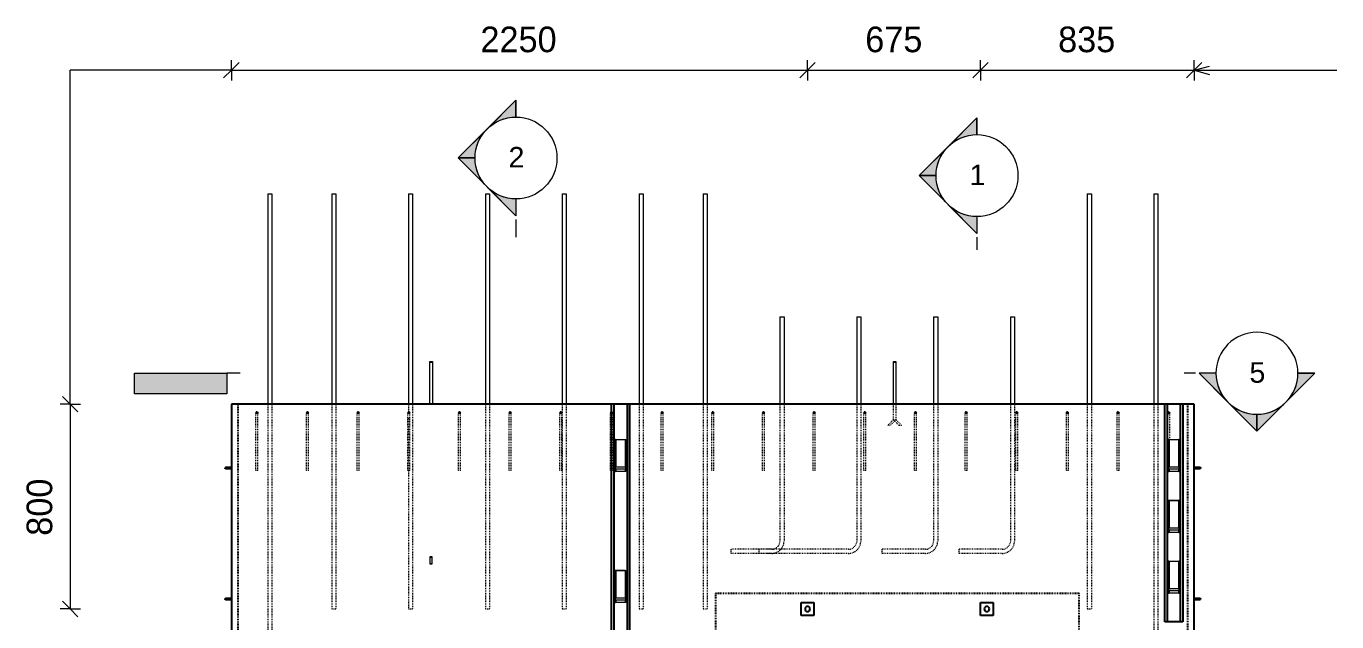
# Model space of a CAD drawing. Header units: millimetres. Extents: x 62878 to 76946, y 2133 to 10513.
# Drawn here: x 66082 to 71199, y 5350 to 7674 of the extents above; entities that cross this region are included whole.
import ezdxf

# ---------------------------------------------------------------- set-up
doc = ezdxf.new("R2010")
doc.units = ezdxf.units.MM
doc.linetypes.add('Dash', pattern=[6.36, 3.18, -3.18])
for name, color, linetype, lineweight in [('A-ANNO-DIMS', 211, 'Continuous', 9), ('A-ANNO-DIMS-40', 211, 'Continuous', 9), ('A-DETL-MBND', 5, 'Continuous', 18), ('A-GENM', 13, 'Continuous', 18), ('A-GENM-HDLN', 13, 'Dash', 18), ('A-WALL', 113, 'Continuous', 25), ('A-WALL-HDLN', 110, 'Dash', 25), ('G-ANNO-SYMB', 111, 'Continuous', 9), ('G-ANNO-TEXT', 231, 'Continuous', 9), ('S-RBAR', 171, 'Continuous', 18)]:
    doc.layers.add(name, color=color, linetype=linetype, lineweight=lineweight)
doc.styles.add('Arial', font='arial.ttf', dxfattribs={"height": 80})
doc.styles.add('Nirmala UI Semilight', font='NirmalaS.ttf', dxfattribs={"height": 100})
doc.dimstyles.new('Diagonal_-_2_5mm_NI_UI', dxfattribs={"dimscale": 304.8, "dimtxt": 104.736395, "dimasz": 0.19685, "dimexe": 0.131234, "dimexo": 0.0625, "dimgap": 0.131234, "dimtad": 1, "dimdec": 0, "dimzin": 0, "dimdsep": 46, "dimtxsty": 'Nirmala UI Semilight', "dimblk1": 'OBLIQUE', "dimblk2": 'OBLIQUE', "dimsah": 1, "dimcen": 0.09, "dimazin": 0, "dimtfac": 1, "dimtdec": 4, "dimtix": 1, "dimtmove": 0, "dimatfit": 3, "dimfxl": 0.131234, "dimfxlon": 1, "dimtvp": 1, "dimtolj": 1, "dimtzin": 0, "dimarcsym": 2})

# ---------------------------------------------------------------- blocks, each defined once
blk = doc.blocks.new('loopbox down bent - Wire Loop-602462-Elevation Front')
at = {"layer": 'A-GENM'}
for p, q in [((66857.3, 3905.8), (66858, 3905.8)), ((66883, 3908.8), (66881.5, 3908.8)), ((66881.5, 3902.7), (66883, 3902.7))]:
    blk.add_line(p, q, dxfattribs=at)
at = {"layer": 'A-GENM', "flags": 128}
for points in [[(66857.3, 3905.8), (66858.7, 3908.3), (66860.3, 3908.8)], [(66860.3, 3902.7), (66857.8, 3904.1), (66857.3, 3905.8)], [(66881.5, 3908.8), (66869.6, 3908.8), (66861.6, 3908.8), (66860.3, 3908.8)], [(66860.3, 3908.8), (66864.3, 3908.8), (66874.5, 3908.8), (66881.5, 3908.8)], [(66881.5, 3902.7), (66869.6, 3902.7), (66861.6, 3902.7), (66860.3, 3902.7)], [(66860.3, 3902.7), (66864.3, 3902.7), (66874.5, 3902.7), (66881.5, 3902.7)]]:
    blk.add_lwpolyline(points, dxfattribs=at)
blk = doc.blocks.new('loopbox down bent - Wire Loop-600440-Elevation Front')
at = {"layer": 'A-GENM'}
for p, q in [((70644.6, 3908.8), (70643, 3908.8)), ((70643, 3902.7), (70644.6, 3902.7)), ((70668.7, 3905.8), (70668.1, 3905.8))]:
    blk.add_line(p, q, dxfattribs=at)
at = {"layer": 'A-GENM', "flags": 128}
for points in [[(70644.6, 3908.8), (70656.5, 3908.8), (70664.4, 3908.8), (70665.8, 3908.8)], [(70665.8, 3908.8), (70661.8, 3908.8), (70651.5, 3908.8), (70644.6, 3908.8)], [(70644.6, 3902.7), (70656.5, 3902.7), (70664.4, 3902.7), (70665.8, 3902.7)], [(70665.8, 3902.7), (70661.8, 3902.7), (70651.5, 3902.7), (70644.6, 3902.7)], [(70665.8, 3908.8), (70668.3, 3907.4), (70668.8, 3905.8)], [(70668.8, 3905.8), (70667.4, 3903.2), (70665.8, 3902.7)]]:
    blk.add_lwpolyline(points, dxfattribs=at)
blk = doc.blocks.new('loopbox down bent - Wire Loop-V1-Elevation Front')
at = {"layer": 'A-GENM'}
for p, q in [((68382, 4017.2), (68382, 3906.8)), ((68383.2, 4017.2), (68382.1, 4017.2)), ((68383.2, 4017.2), (68384.8, 4017.2)), ((68384.8, 4017.2), (68384.8, 3908.7)), ((68384.8, 4017.2), (68421.2, 4017.2)), ((68421.2, 4016.3), (68384.8, 4016.3)), ((68421.2, 4017.2), (68422.8, 4017.2)), ((68421.2, 4017.2), (68421.2, 3908.7)), ((68424, 4017.2), (68422.8, 4017.2)), ((68424, 3904.8), (68424, 4017.2)), ((68382, 3906.7), (68382, 3892.3)), ((68382.1, 3892.3), (68383.2, 3892.3)), ((68384.8, 3892.3), (68383.2, 3892.3)), ((68384.5, 3908.8), (68384.7, 3908.8)), ((68384.7, 3902.7), (68384.5, 3902.7)), ((68384.8, 3902.8), (68384.8, 3892.3)), ((68384.8, 3893.1), (68421.2, 3893.1)), ((68421.2, 3892.3), (68384.8, 3892.3)), ((68421.2, 3902.8), (68421.2, 3892.3)), ((68422.8, 3892.3), (68421.2, 3892.3)), ((68421.4, 3908.8), (68421.6, 3908.8)), ((68421.6, 3902.7), (68421.4, 3902.7)), ((68422.8, 3892.3), (68424, 3892.3)), ((68424, 3892.3), (68424, 3904.7))]:
    blk.add_line(p, q, dxfattribs=at)
at = {"layer": 'A-GENM', "flags": 128}
for points in [[(68381.5, 3905.7), (68382.9, 3908.3), (68384.5, 3908.8)], [(68384.5, 3902.7), (68382, 3904.1), (68381.5, 3905.7)], [(68421.6, 3908.8), (68417.6, 3908.8), (68407.3, 3908.8), (68395.3, 3908.8), (68386.5, 3908.8), (68384.5, 3908.8)], [(68384.5, 3902.7), (68388.5, 3902.7), (68398.7, 3902.7), (68410.8, 3902.7), (68419.6, 3902.7), (68421.6, 3902.7)], [(68421.6, 3908.8), (68424.1, 3907.4), (68424.6, 3905.7)], [(68424.6, 3905.7), (68423.2, 3903.2), (68421.6, 3902.7)]]:
    blk.add_lwpolyline(points, dxfattribs=at)
at = {"layer": 'A-GENM'}
for start_param, end_param in [(0.108567, 0.261672), (2.87992, 3.101861), (5.759587, 6.174619), (3.255247, 3.349095)]:
    blk.add_ellipse((68388.6, 3905.7), major_axis=(0, 3.04), ratio=0.992467, start_param=start_param, end_param=end_param, dxfattribs=at)
blk = doc.blocks.new('loopbox down bent - Wire Loop-V2-Elevation Front')
at = {"layer": 'A-GENM'}
for p, q in [((70542, 5823.7), (70542, 5713.3)), ((70543.2, 5823.7), (70542.1, 5823.7)), ((70543.2, 5823.7), (70544.8, 5823.7)), ((70544.8, 5823.7), (70544.8, 5715.2)), ((70544.8, 5823.7), (70581.2, 5823.7)), ((70581.2, 5822.8), (70544.8, 5822.8)), ((70581.2, 5823.7), (70582.8, 5823.7)), ((70581.2, 5823.7), (70581.2, 5715.2)), ((70584, 5823.7), (70582.8, 5823.7)), ((70584, 5711.3), (70584, 5823.7)), ((70542, 5713.2), (70542, 5698.8)), ((70542.1, 5698.8), (70543.2, 5698.8)), ((70544.8, 5698.8), (70543.2, 5698.8)), ((70544.5, 5715.3), (70544.7, 5715.3)), ((70544.7, 5709.2), (70544.5, 5709.2)), ((70544.8, 5709.3), (70544.8, 5698.8)), ((70545.2, 5699.6), (70581.2, 5699.6)), ((70581.2, 5698.8), (70545.2, 5698.8)), ((70581.2, 5709.3), (70581.2, 5698.8)), ((70582.8, 5698.8), (70581.2, 5698.8)), ((70581.4, 5715.3), (70581.6, 5715.3)), ((70581.6, 5709.2), (70581.4, 5709.2)), ((70582.8, 5698.8), (70584, 5698.8)), ((70584, 5698.8), (70584, 5711.2))]:
    blk.add_line(p, q, dxfattribs=at)
at = {"layer": 'A-GENM', "flags": 128}
for points in [[(70541.5, 5712.3), (70542.9, 5714.8), (70544.5, 5715.3)], [(70544.5, 5709.2), (70542, 5710.6), (70541.5, 5712.3)], [(70581.6, 5715.3), (70577.6, 5715.3), (70567.3, 5715.3), (70555.3, 5715.3), (70546.5, 5715.3), (70544.5, 5715.3)], [(70544.5, 5709.2), (70548.5, 5709.2), (70558.7, 5709.2), (70570.8, 5709.2), (70579.6, 5709.2), (70581.6, 5709.2)], [(70581.6, 5715.3), (70584.1, 5713.9), (70584.6, 5712.3)], [(70584.6, 5712.3), (70583.2, 5709.7), (70581.6, 5709.2)]]:
    blk.add_lwpolyline(points, dxfattribs=at)
at = {"layer": 'A-GENM'}
for start_param, end_param in [(0.108567, 0.261672), (2.87992, 3.101861), (5.759587, 6.174619), (3.255247, 3.349095)]:
    blk.add_ellipse((70548.6, 5712.3), major_axis=(0, 3.04), ratio=0.992467, start_param=start_param, end_param=end_param, dxfattribs=at)
blk = doc.blocks.new('loopbox down bent - Wire Loop-V3-Elevation Front')
at = {"layer": 'A-GENM'}
for p, q in [((70542, 6061.2), (70542, 5950.8)), ((70543.2, 6061.2), (70542.1, 6061.2)), ((70543.2, 6061.2), (70544.8, 6061.2)), ((70544.8, 6061.2), (70544.8, 5952.7)), ((70545.2, 6061.2), (70581.2, 6061.2)), ((70581.2, 6060.3), (70545.2, 6060.3)), ((70581.2, 6061.2), (70582.8, 6061.2)), ((70581.2, 6061.2), (70581.2, 5952.7)), ((70584, 6061.2), (70582.8, 6061.2)), ((70584, 5948.8), (70584, 6061.2)), ((70542, 5950.7), (70542, 5936.3)), ((70542.1, 5936.3), (70543.2, 5936.3)), ((70544.8, 5936.3), (70543.2, 5936.3)), ((70544.5, 5952.8), (70544.7, 5952.8)), ((70544.7, 5946.7), (70544.5, 5946.7)), ((70544.8, 5946.8), (70544.8, 5936.3)), ((70545.2, 5937.1), (70581.2, 5937.1)), ((70581.2, 5936.3), (70545.2, 5936.3)), ((70581.2, 5946.8), (70581.2, 5936.3)), ((70582.8, 5936.3), (70581.2, 5936.3)), ((70581.4, 5952.8), (70581.6, 5952.8)), ((70581.6, 5946.7), (70581.4, 5946.7)), ((70582.8, 5936.3), (70584, 5936.3)), ((70584, 5936.3), (70584, 5948.7))]:
    blk.add_line(p, q, dxfattribs=at)
at = {"layer": 'A-GENM', "flags": 128}
for points in [[(70541.5, 5949.8), (70542.9, 5952.3), (70544.5, 5952.8)], [(70544.5, 5946.7), (70542, 5948.1), (70541.5, 5949.8)], [(70581.6, 5952.8), (70577.6, 5952.8), (70567.3, 5952.8), (70555.3, 5952.8), (70546.5, 5952.8), (70544.5, 5952.8)], [(70544.5, 5946.7), (70548.5, 5946.7), (70558.7, 5946.7), (70570.8, 5946.7), (70579.6, 5946.7), (70581.6, 5946.7)], [(70581.6, 5952.8), (70584.1, 5951.4), (70584.6, 5949.8)], [(70584.6, 5949.8), (70583.2, 5947.2), (70581.6, 5946.7)]]:
    blk.add_lwpolyline(points, dxfattribs=at)
at = {"layer": 'A-GENM'}
for start_param, end_param in [(0.108567, 0.261672), (2.87992, 3.101861), (5.759587, 6.174619), (3.255247, 3.349095)]:
    blk.add_ellipse((70548.6, 5949.8), major_axis=(0, 3.04), ratio=0.992467, start_param=start_param, end_param=end_param, dxfattribs=at)
blk = doc.blocks.new('RR spread anchor face based - RR-SA-1_4-160-614768-Elevation Front')
at = {"layer": 'A-GENM'}
for p, q in [((67660, 5602.2), (67660, 5604.7)), ((67660, 5604.7), (67666, 5604.7)), ((67660, 5577.2), (67660, 5602.2)), ((67660, 5602.2), (67666, 5602.2)), ((67666, 5604.7), (67666, 5602.2)), ((67666, 5602.2), (67666, 5577.2)), ((67660, 5574.7), (67660, 5577.2)), ((67660, 5577.2), (67666, 5577.2)), ((67666, 5574.7), (67660, 5574.7)), ((67666, 5577.2), (67666, 5574.7))]:
    blk.add_line(p, q, dxfattribs=at)
blk = doc.blocks.new('RR spread anchor face based - RR-SA-2_5-250-614728-Elevation Front')
at = {"layer": 'A-GENM'}
for p, q in [((67658, 6361.2), (67658, 6366.2)), ((67658, 6366.2), (67668, 6366.2)), ((67658, 6199.7), (67658, 6361.2)), ((67668, 6361.2), (67658, 6361.2)), ((67668, 6366.2), (67668, 6361.2)), ((67668, 6361.2), (67668, 6199.7))]:
    blk.add_line(p, q, dxfattribs=at)
blk = doc.blocks.new('RR spread anchor face based - RR-SA-2_5-250-V4-Elevation Front')
at = {"layer": 'A-GENM'}
for p, q in [((69468, 6361.2), (69468, 6366.2)), ((69468, 6366.2), (69478, 6366.2)), ((69468, 6199.7), (69468, 6361.2)), ((69478, 6361.2), (69468, 6361.2)), ((69478, 6366.2), (69478, 6361.2)), ((69478, 6361.2), (69478, 6199.7))]:
    blk.add_line(p, q, dxfattribs=at)
at = {"layer": 'A-GENM-HDLN'}
for p, q in [((69468, 6138.2), (69468, 6199.7)), ((69478, 6199.7), (69478, 6138.2)), ((69468, 6138.2), (69446, 6116.2)), ((69456, 6116.2), (69446, 6116.2)), ((69478, 6138.2), (69456, 6116.2)), ((69468, 6138.2), (69478, 6138.2)), ((69468, 6138.2), (69478, 6138.2)), ((69490, 6116.2), (69473, 6133.2)), ((69500, 6116.2), (69478, 6138.2)), ((69500, 6116.2), (69490, 6116.2))]:
    blk.add_line(p, q, dxfattribs=at)
blk = doc.blocks.new('Detail View - M_Section Head - Filled SHOP DWG-600895-Elevation Front')
at = {"layer": 'G-ANNO-SYMB'}
h = blk.add_hatch(color=256, dxfattribs=at)
edge = h.paths.add_edge_path()
edge.add_line((70748.9, 3427.3), (70815.2, 3427.3))
edge.add_arc((70975.2, 3427.3), 160, 180, 225)
edge.add_line((70862.1, 3314.2), (70748.9, 3427.3))
h = blk.add_hatch(color=256, dxfattribs=at)
edge = h.paths.add_edge_path()
edge.add_line((71201.5, 3427.3), (71088.3, 3314.2))
edge.add_arc((70975.2, 3427.3), 160, 315, 360)
edge.add_line((71135.2, 3427.3), (71201.5, 3427.3))
h = blk.add_hatch(color=256, dxfattribs=at)
edge = h.paths.add_edge_path()
edge.add_line((70975.2, 3201.1), (70862.1, 3314.2))
edge.add_arc((70975.2, 3427.3), 160, 225, 270)
edge.add_line((70975.2, 3267.3), (70975.2, 3201.1))
h = blk.add_hatch(color=256, dxfattribs=at)
edge = h.paths.add_edge_path()
edge.add_line((70975.2, 3201.1), (70975.2, 3267.3))
edge.add_arc((70975.2, 3427.3), 160, 270, 315)
edge.add_line((71088.3, 3314.2), (70975.2, 3201.1))
for p, q in [((70975.2, 3201.1), (70748.9, 3427.3)), ((70815.2, 3427.3), (70748.9, 3427.3)), ((70748.9, 3427.3), (70862.1, 3314.2)), ((70815.2, 3427.3), (70748.9, 3427.3)), ((70975.2, 3201.1), (71201.5, 3427.3)), ((71088.3, 3314.2), (71201.5, 3427.3)), ((71135.2, 3427.3), (71201.5, 3427.3)), ((71201.5, 3427.3), (71135.2, 3427.3)), ((70862.1, 3314.2), (70975.2, 3201.1)), ((70975.2, 3201.1), (71088.3, 3314.2)), ((70975.2, 3267.3), (70975.2, 3201.1)), ((70975.2, 3201.1), (70975.2, 3267.3))]:
    blk.add_line(p, q, dxfattribs=at)
for start, end in [(360, 180), (180, 360), (180, 225), (315, 0), (225, 270), (270, 315)]:
    blk.add_arc((70975.2, 3427.3), 160, start, end, dxfattribs=at)
blk = doc.blocks.new('Detail View - M_Section Tail - Filled Horizontal-14034-Elevation Front')
at = {"layer": 'G-ANNO-SYMB'}
blk.add_hatch(color=256, dxfattribs=at).paths.add_polyline_path([(66824.4, 3347.3), (66824.4, 3427.3), (66464.4, 3427.3), (66464.4, 3347.3)])
for p, q in [((66464.4, 3347.3), (66464.4, 3427.3)), ((66464.4, 3427.3), (66824.4, 3427.3)), ((66824.4, 3427.3), (66824.4, 3347.3)), ((66824.4, 3347.3), (66464.4, 3347.3))]:
    blk.add_line(p, q, dxfattribs=at)
blk = doc.blocks.new('DIMBLOCK87-Elevation Front')
at = {"layer": 'A-ANNO-DIMS-40'}
for p, q in [((66883, 7502.4), (66883, 7542.4)), ((66883, 7502.4), (66913, 7532.4)), ((69133, 7502.4), (69133, 7542.4)), ((69133, 7502.4), (69163, 7532.4)), ((66883, 7502.4), (66853, 7472.4)), ((66883, 7502.4), (69133, 7502.4)), ((66883, 7502.4), (66883, 7462.4)), ((69133, 7502.4), (69103, 7472.4)), ((69133, 7502.4), (69133, 7462.4))]:
    blk.add_line(p, q, dxfattribs=at)
at = {"layer": 'A-ANNO-DIMS-40', "color": 0, "insert": (67855.7, 7672.9), "char_height": 100, "width": 365.625, "attachment_point": 1, "line_spacing_factor": 1.142579, "style": 'Nirmala UI Semilight'}
blk.add_mtext('2250', dxfattribs=at)
blk = doc.blocks.new('_Oblique')
at = {"color": 0, "linetype": 'ByBlock', "lineweight": -2}
blk.add_line((-0.5, -0.5), (0.5, 0.5), dxfattribs=at)
blk = doc.blocks.new('DIMBLOCK88-Elevation Front')
at = {"layer": 'A-ANNO-DIMS-40'}
for p, q in [((69133, 7502.4), (69133, 7542.4)), ((69133, 7502.4), (69163, 7532.4)), ((69808, 7502.4), (69808, 7542.4)), ((69808, 7502.4), (69838, 7532.4)), ((69133, 7502.4), (69103, 7472.4)), ((69133, 7502.4), (69808, 7502.4)), ((69133, 7502.4), (69133, 7462.4)), ((69808, 7502.4), (69778, 7472.4)), ((69808, 7502.4), (69808, 7462.4))]:
    blk.add_line(p, q, dxfattribs=at)
at = {"layer": 'A-ANNO-DIMS-40', "color": 0, "insert": (69358.2, 7672.9), "char_height": 100, "width": 269.649, "attachment_point": 1, "line_spacing_factor": 1.142579, "style": 'Nirmala UI Semilight'}
blk.add_mtext('675', dxfattribs=at)
blk = doc.blocks.new('DIMBLOCK89-Elevation Front')
at = {"layer": 'A-ANNO-DIMS-40'}
for p, q in [((69808, 7502.4), (69808, 7542.4)), ((69808, 7502.4), (69838, 7532.4)), ((70643, 7502.4), (70643, 7542.4)), ((70643, 7502.4), (70673, 7532.4)), ((69808, 7502.4), (69778, 7472.4)), ((69808, 7502.4), (70643, 7502.4)), ((69808, 7502.4), (69808, 7462.4)), ((70643, 7502.4), (70613, 7472.4)), ((70643, 7502.4), (70643, 7462.4))]:
    blk.add_line(p, q, dxfattribs=at)
at = {"layer": 'A-ANNO-DIMS-40', "color": 0, "insert": (70111.3, 7672.9), "char_height": 100, "width": 274.219, "attachment_point": 1, "line_spacing_factor": 1.142579, "style": 'Nirmala UI Semilight'}
blk.add_mtext('835', dxfattribs=at)
blk = doc.blocks.new('DIMBLOCK90-Elevation Front')
at = {"layer": 'A-ANNO-DIMS-40'}
for p, q in [((66254, 6199.7), (66214, 6199.7)), ((66254, 6199.7), (66224, 6229.7)), ((66254, 6199.7), (66254, 5399.7)), ((66254, 6199.7), (66284, 6169.7)), ((66254, 6199.7), (66294, 6199.7)), ((66254, 5399.7), (66224, 5429.7)), ((66254, 5399.7), (66214, 5399.7)), ((66254, 5399.7), (66284, 5369.7)), ((66254, 5399.7), (66294, 5399.7))]:
    blk.add_line(p, q, dxfattribs=at)
at = {"layer": 'A-ANNO-DIMS-40', "color": 0, "insert": (66083.6, 5685.5), "char_height": 100, "width": 274.219, "attachment_point": 1, "rotation": 90, "line_spacing_factor": 1.142579, "style": 'Nirmala UI Semilight'}
blk.add_mtext('800', dxfattribs=at)

msp = doc.modelspace()

# ---------------------------------------------------------------- hatches: boundary and pattern name
at = {"layer": 'S-RBAR'}
h = msp.add_hatch(color=256, dxfattribs=at)
edge = h.paths.add_edge_path()
edge.add_arc((66983, 6165.7), 4, 0, 360)
for points in [[(66983, 6161.7), (66987, 6165.7), (66983, 6169.7), (66979, 6165.7)], [(67180.8, 6161.7), (67184.8, 6165.7), (67180.8, 6169.7), (67176.8, 6165.7)], [(67378.6, 6161.7), (67382.6, 6165.7), (67378.6, 6169.7), (67374.6, 6165.7)], [(67576.4, 6161.7), (67580.4, 6165.7), (67576.4, 6169.7), (67572.4, 6165.7)], [(67774.2, 6161.7), (67778.2, 6165.7), (67774.2, 6169.7), (67770.2, 6165.7)], [(67971.9, 6161.7), (67975.9, 6165.7), (67971.9, 6169.7), (67967.9, 6165.7)], [(68169.7, 6161.7), (68173.7, 6165.7), (68169.7, 6169.7), (68165.7, 6165.7)], [(68367.5, 6161.7), (68371.5, 6165.7), (68367.5, 6169.7), (68363.5, 6165.7)], [(68565.3, 6161.7), (68569.3, 6165.7), (68565.3, 6169.7), (68561.3, 6165.7)], [(68763, 6161.7), (68767, 6165.7), (68763, 6169.7), (68759, 6165.7)], [(68960.8, 6161.7), (68964.8, 6165.7), (68960.8, 6169.7), (68956.8, 6165.7)], [(69158.6, 6161.7), (69162.6, 6165.7), (69158.6, 6169.7), (69154.6, 6165.7)], [(69356.4, 6161.7), (69360.4, 6165.7), (69356.4, 6169.7), (69352.4, 6165.7)], [(69554.2, 6161.7), (69558.2, 6165.7), (69554.2, 6169.7), (69550.2, 6165.7)], [(69751.9, 6161.7), (69755.9, 6165.7), (69751.9, 6169.7), (69747.9, 6165.7)], [(69949.7, 6161.7), (69953.7, 6165.7), (69949.7, 6169.7), (69945.7, 6165.7)], [(70147.5, 6161.7), (70151.5, 6165.7), (70147.5, 6169.7), (70143.5, 6165.7)], [(70345.3, 6161.7), (70349.3, 6165.7), (70345.3, 6169.7), (70341.3, 6165.7)], [(70543, 6161.7), (70547, 6165.7), (70543, 6169.7), (70539, 6165.7)]]:
    msp.add_hatch(color=256, dxfattribs=at).paths.add_polyline_path(points)
h = msp.add_hatch(color=256, dxfattribs=at)
edge = h.paths.add_edge_path()
edge.add_arc((67180.8, 6165.7), 4, 0, 360)
h = msp.add_hatch(color=256, dxfattribs=at)
edge = h.paths.add_edge_path()
edge.add_arc((67378.6, 6165.7), 4, 0, 360)
h = msp.add_hatch(color=256, dxfattribs=at)
edge = h.paths.add_edge_path()
edge.add_arc((67576.4, 6165.7), 4, 0, 360)
h = msp.add_hatch(color=256, dxfattribs=at)
edge = h.paths.add_edge_path()
edge.add_arc((67774.2, 6165.7), 4, 0, 360)
h = msp.add_hatch(color=256, dxfattribs=at)
edge = h.paths.add_edge_path()
edge.add_arc((67971.9, 6165.7), 4, 0, 360)
h = msp.add_hatch(color=256, dxfattribs=at)
edge = h.paths.add_edge_path()
edge.add_arc((68169.7, 6165.7), 4, 0, 360)
h = msp.add_hatch(color=256, dxfattribs=at)
edge = h.paths.add_edge_path()
edge.add_arc((68367.5, 6165.7), 4, 0, 360)
h = msp.add_hatch(color=256, dxfattribs=at)
edge = h.paths.add_edge_path()
edge.add_arc((68565.3, 6165.7), 4, 0, 360)
h = msp.add_hatch(color=256, dxfattribs=at)
edge = h.paths.add_edge_path()
edge.add_arc((68763, 6165.7), 4, 0, 360)
h = msp.add_hatch(color=256, dxfattribs=at)
edge = h.paths.add_edge_path()
edge.add_arc((68960.8, 6165.7), 4, 0, 360)
h = msp.add_hatch(color=256, dxfattribs=at)
edge = h.paths.add_edge_path()
edge.add_arc((69158.6, 6165.7), 4, 0, 360)
h = msp.add_hatch(color=256, dxfattribs=at)
edge = h.paths.add_edge_path()
edge.add_arc((69356.4, 6165.7), 4, 0, 360)
h = msp.add_hatch(color=256, dxfattribs=at)
edge = h.paths.add_edge_path()
edge.add_arc((69554.2, 6165.7), 4, 0, 360)
h = msp.add_hatch(color=256, dxfattribs=at)
edge = h.paths.add_edge_path()
edge.add_arc((69751.9, 6165.7), 4, 0, 360)
h = msp.add_hatch(color=256, dxfattribs=at)
edge = h.paths.add_edge_path()
edge.add_arc((69949.7, 6165.7), 4, 0, 360)
h = msp.add_hatch(color=256, dxfattribs=at)
edge = h.paths.add_edge_path()
edge.add_arc((70147.5, 6165.7), 4, 0, 360)
h = msp.add_hatch(color=256, dxfattribs=at)
edge = h.paths.add_edge_path()
edge.add_arc((70345.3, 6165.7), 4, 0, 360)
h = msp.add_hatch(color=256, dxfattribs=at)
edge = h.paths.add_edge_path()
edge.add_arc((70543, 6165.7), 4, 0, 360)

# ---------------------------------------------------------------- linework, layer by layer
at = {"layer": 'A-DETL-MBND'}
for p in [(66254, 6199.7), (66883, 7502.4)]:
    msp.add_line(p, (66254, 7502.4), dxfattribs=at)
at = {"layer": 'A-WALL'}
for p, q in [((70643, 6199.7), (66883, 6199.7)), ((66883, 6199.7), (66883, 3269.7)), ((68368, 6169.3), (68368, 6199.7)), ((68378, 3269.7), (68378, 6199.7)), ((68428, 6199.7), (68428, 3269.7)), ((68438, 6199.7), (68438, 3269.7)), ((70528, 5349.8), (70528, 6199.7)), ((70538, 5349.8), (70538, 6199.7)), ((70588, 6199.7), (70588, 5349.8)), ((70598, 6199.7), (70598, 5349.8)), ((70643, 3269.7), (70643, 6199.7)), ((68368, 6162.4), (68368, 6169.1)), ((68368, 3269.7), (68368, 6162.2)), ((69108, 5424.7), (69158, 5424.7)), ((69108, 5374.7), (69108, 5424.7)), ((69158, 5424.7), (69158, 5374.7)), ((69808, 5424.7), (69858, 5424.7)), ((69808, 5374.7), (69808, 5424.7)), ((69858, 5424.7), (69858, 5374.7)), ((69158, 5374.7), (69108, 5374.7)), ((69858, 5374.7), (69808, 5374.7)), ((70598, 5349.8), (70528, 5349.8))]:
    msp.add_line(p, q, dxfattribs=at)
for centre, start, end in [((69133, 5399.7), 0, 180), ((69133, 5399.7), 180, 0), ((69833, 5399.7), 0, 180), ((69833, 5399.7), 180, 0)]:
    msp.add_arc(centre, 10, start, end, dxfattribs=at)
at = {"layer": 'A-WALL-HDLN'}
for p, q in [((66908, 6199.7), (66908, 3269.7)), ((70618, 3269.7), (70618, 6199.7)), ((70193, 5459.7), (68773, 5459.7)), ((68773, 5459.7), (68773, 5100.8)), ((70193, 5100.8), (70193, 5459.7))]:
    msp.add_line(p, q, dxfattribs=at)
at = {"layer": 'G-ANNO-SYMB'}
for p, q in [((67994.5, 6920), (67994.5, 6851.5)), ((69794.5, 6851.1), (69794.5, 6801.9)), ((66917.8, 6319.7), (66864.8, 6319.7)), ((70647.7, 6319.7), (70603.5, 6319.7))]:
    msp.add_line(p, q, dxfattribs=at)
at = {"layer": 'G-ANNO-TEXT', "color": 7}
for q in [(70703, 7518.4), (70703, 7486.3), (71199.4, 7502.4)]:
    msp.add_line((70643, 7502.4), q, dxfattribs=at)
at = {"layer": 'S-RBAR'}
for p, q in [((67025, 7019.7), (67025, 6199.7)), ((67025, 7019.7), (67041, 7019.7)), ((67041, 7019.7), (67041, 6199.7)), ((67275, 7019.7), (67275, 6199.7)), ((67275, 7019.7), (67291, 7019.7)), ((67291, 7019.7), (67291, 6199.7)), ((67575, 7019.7), (67575, 6199.7)), ((67575, 7019.7), (67591, 7019.7)), ((67591, 7019.7), (67591, 6199.7)), ((67875, 7019.7), (67875, 6199.7)), ((67875, 7019.7), (67891, 7019.7)), ((67891, 7019.7), (67891, 6199.7)), ((68175, 7019.7), (68175, 6199.7)), ((68175, 7019.7), (68191, 7019.7)), ((68191, 7019.7), (68191, 6199.7)), ((68475, 7019.7), (68475, 6199.7)), ((68475, 7019.7), (68491, 7019.7)), ((68491, 7019.7), (68491, 6199.7)), ((68725, 7019.7), (68725, 6199.7)), ((68725, 7019.7), (68741, 7019.7)), ((68741, 7019.7), (68741, 6199.7)), ((70225, 7019.7), (70225, 6199.7)), ((70225, 7019.7), (70241, 7019.7)), ((70241, 7019.7), (70241, 6199.7)), ((70485, 7019.7), (70485, 6199.7)), ((70485, 7019.7), (70501, 7019.7)), ((70501, 7019.7), (70501, 6199.7)), ((69025, 6539.7), (69025, 6199.7)), ((69025, 6539.7), (69041, 6539.7)), ((69041, 6539.7), (69041, 6199.7)), ((69325, 6539.7), (69325, 6199.7)), ((69325, 6539.7), (69341, 6539.7)), ((69341, 6539.7), (69341, 6199.7)), ((69625, 6539.7), (69625, 6199.7)), ((69625, 6539.7), (69641, 6539.7)), ((69641, 6539.7), (69641, 6199.7)), ((69925, 6539.7), (69925, 6199.7)), ((69925, 6539.7), (69941, 6539.7)), ((69941, 6539.7), (69941, 6199.7)), ((66983, 6169.7), (66979, 6165.7)), ((66979, 6165.7), (66983, 6161.7)), ((66987, 6165.7), (66983, 6169.7)), ((66983, 6161.7), (66987, 6165.7)), ((67180.8, 6169.7), (67176.8, 6165.7)), ((67176.8, 6165.7), (67180.8, 6161.7)), ((67184.8, 6165.7), (67180.8, 6169.7)), ((67180.8, 6161.7), (67184.8, 6165.7)), ((67378.6, 6169.7), (67374.6, 6165.7)), ((67374.6, 6165.7), (67378.6, 6161.7)), ((67382.6, 6165.7), (67378.6, 6169.7)), ((67378.6, 6161.7), (67382.6, 6165.7)), ((67576.4, 6169.7), (67572.4, 6165.7)), ((67572.4, 6165.7), (67576.4, 6161.7)), ((67580.4, 6165.7), (67576.4, 6169.7)), ((67576.4, 6161.7), (67580.4, 6165.7)), ((67774.2, 6169.7), (67770.2, 6165.7)), ((67770.2, 6165.7), (67774.2, 6161.7)), ((67778.2, 6165.7), (67774.2, 6169.7)), ((67774.2, 6161.7), (67778.2, 6165.7)), ((67971.9, 6169.7), (67967.9, 6165.7)), ((67967.9, 6165.7), (67971.9, 6161.7)), ((67975.9, 6165.7), (67971.9, 6169.7)), ((67971.9, 6161.7), (67975.9, 6165.7)), ((68169.7, 6169.7), (68165.7, 6165.7)), ((68165.7, 6165.7), (68169.7, 6161.7)), ((68173.7, 6165.7), (68169.7, 6169.7)), ((68169.7, 6161.7), (68173.7, 6165.7)), ((68367.5, 6169.7), (68363.5, 6165.7)), ((68363.5, 6165.7), (68367.5, 6161.7)), ((68371.5, 6165.7), (68367.5, 6169.7)), ((68367.5, 6161.7), (68371.5, 6165.7)), ((68565.3, 6169.7), (68561.3, 6165.7)), ((68561.3, 6165.7), (68565.3, 6161.7)), ((68569.3, 6165.7), (68565.3, 6169.7)), ((68565.3, 6161.7), (68569.3, 6165.7)), ((68763, 6169.7), (68759, 6165.7)), ((68759, 6165.7), (68763, 6161.7)), ((68767, 6165.7), (68763, 6169.7)), ((68763, 6161.7), (68767, 6165.7)), ((68960.8, 6169.7), (68956.8, 6165.7)), ((68956.8, 6165.7), (68960.8, 6161.7)), ((68964.8, 6165.7), (68960.8, 6169.7)), ((68960.8, 6161.7), (68964.8, 6165.7)), ((69158.6, 6169.7), (69154.6, 6165.7)), ((69154.6, 6165.7), (69158.6, 6161.7)), ((69162.6, 6165.7), (69158.6, 6169.7)), ((69158.6, 6161.7), (69162.6, 6165.7)), ((69356.4, 6169.7), (69352.4, 6165.7)), ((69352.4, 6165.7), (69356.4, 6161.7)), ((69360.4, 6165.7), (69356.4, 6169.7)), ((69356.4, 6161.7), (69360.4, 6165.7)), ((69554.2, 6169.7), (69550.2, 6165.7)), ((69550.2, 6165.7), (69554.2, 6161.7)), ((69558.2, 6165.7), (69554.2, 6169.7)), ((69554.2, 6161.7), (69558.2, 6165.7)), ((69751.9, 6169.7), (69747.9, 6165.7)), ((69747.9, 6165.7), (69751.9, 6161.7)), ((69755.9, 6165.7), (69751.9, 6169.7)), ((69751.9, 6161.7), (69755.9, 6165.7)), ((69949.7, 6169.7), (69945.7, 6165.7)), ((69945.7, 6165.7), (69949.7, 6161.7)), ((69953.7, 6165.7), (69949.7, 6169.7)), ((69949.7, 6161.7), (69953.7, 6165.7)), ((70147.5, 6169.7), (70143.5, 6165.7)), ((70143.5, 6165.7), (70147.5, 6161.7)), ((70151.5, 6165.7), (70147.5, 6169.7)), ((70147.5, 6161.7), (70151.5, 6165.7)), ((70345.3, 6169.7), (70341.3, 6165.7)), ((70341.3, 6165.7), (70345.3, 6161.7)), ((70349.3, 6165.7), (70345.3, 6169.7)), ((70345.3, 6161.7), (70349.3, 6165.7)), ((70543, 6169.7), (70539, 6165.7)), ((70539, 6165.7), (70543, 6161.7)), ((70547, 6165.7), (70543, 6169.7)), ((70543, 6161.7), (70547, 6165.7))]:
    msp.add_line(p, q, dxfattribs=at)
at = {"layer": 'S-RBAR', "linetype": 'Dash'}
for p, q in [((67025, 6199.7), (67025, 4569.2)), ((67041, 6199.7), (67041, 4569.2)), ((67275, 6199.7), (67275, 5399.7)), ((67291, 6199.7), (67291, 5399.7)), ((67575, 6199.7), (67575, 6169.5)), ((67591, 6199.7), (67591, 5399.7)), ((67875, 6199.7), (67875, 5399.7)), ((67891, 6199.7), (67891, 5399.7)), ((68175, 6199.7), (68175, 5399.7)), ((68191, 6199.7), (68191, 5399.7)), ((68475, 6199.7), (68475, 5399.7)), ((68491, 6199.7), (68491, 5399.7)), ((68725, 6199.7), (68725, 5399.7)), ((68741, 6199.7), (68741, 5399.7)), ((69025, 6199.7), (69025, 5664.7)), ((69041, 6199.7), (69041, 5664.7)), ((69325, 6199.7), (69325, 5664.7)), ((69341, 6199.7), (69341, 5664.7)), ((69625, 6199.7), (69625, 5664.7)), ((69641, 6199.7), (69641, 5664.7)), ((69925, 6199.7), (69925, 5664.7)), ((69941, 6199.7), (69941, 5664.7)), ((70225, 6199.7), (70225, 5399.7)), ((70241, 6199.7), (70241, 5399.7)), ((70485, 6199.7), (70485, 4569.2)), ((70501, 6199.7), (70501, 4569.2)), ((66979, 6145.7), (66979, 6165.7)), ((66979, 5939.7), (66979, 6145.7)), ((66987, 6145.7), (66987, 6165.7)), ((66987, 5939.7), (66987, 6145.7)), ((67176.8, 6145.7), (67176.8, 6165.7)), ((67176.8, 5939.7), (67176.8, 6145.7)), ((67184.8, 6145.7), (67184.8, 6165.7)), ((67184.8, 5939.7), (67184.8, 6145.7)), ((67374.6, 6145.7), (67374.6, 6165.7)), ((67374.6, 5939.7), (67374.6, 6145.7)), ((67382.6, 6145.7), (67382.6, 6165.7)), ((67382.6, 5939.7), (67382.6, 6145.7)), ((67572.4, 6145.7), (67572.4, 6165.7)), ((67572.4, 5939.7), (67572.4, 6145.7)), ((67575, 6169.4), (67575, 6169.3)), ((67575, 6166.5), (67575, 6165.7)), ((67575, 6145.7), (67575, 5399.7)), ((67580.4, 6145.7), (67580.4, 6165.7)), ((67580.4, 5939.7), (67580.4, 6145.7)), ((67770.2, 6145.7), (67770.2, 6165.7)), ((67770.2, 5939.7), (67770.2, 6145.7)), ((67778.2, 6145.7), (67778.2, 6165.7)), ((67778.2, 5939.7), (67778.2, 6145.7)), ((67967.9, 6145.7), (67967.9, 6165.7)), ((67967.9, 5939.7), (67967.9, 6145.7)), ((67975.9, 6145.7), (67975.9, 6165.7)), ((67975.9, 5939.7), (67975.9, 6145.7)), ((68165.7, 6145.7), (68165.7, 6165.7)), ((68165.7, 5939.7), (68165.7, 6145.7)), ((68173.7, 6145.7), (68173.7, 6165.7)), ((68173.7, 5939.7), (68173.7, 6145.7)), ((68363.5, 6145.7), (68363.5, 6165.7)), ((68363.5, 5939.7), (68363.5, 6145.7)), ((68371.5, 6145.7), (68371.5, 6165.7)), ((68371.5, 5939.7), (68371.5, 6145.7)), ((68561.3, 6145.7), (68561.3, 6165.7)), ((68561.3, 5939.7), (68561.3, 6145.7)), ((68569.3, 6145.7), (68569.3, 6165.7)), ((68569.3, 5939.7), (68569.3, 6145.7)), ((68759, 6145.7), (68759, 6165.7)), ((68759, 5939.7), (68759, 6145.7)), ((68767, 6145.7), (68767, 6165.7)), ((68767, 5939.7), (68767, 6145.7)), ((68956.8, 6145.7), (68956.8, 6165.7)), ((68956.8, 5939.7), (68956.8, 6145.7)), ((68964.8, 6145.7), (68964.8, 6165.7)), ((68964.8, 5939.7), (68964.8, 6145.7)), ((69154.6, 6145.7), (69154.6, 6165.7)), ((69154.6, 5939.7), (69154.6, 6145.7)), ((69162.6, 6145.7), (69162.6, 6165.7)), ((69162.6, 5939.7), (69162.6, 6145.7)), ((69352.4, 6145.7), (69352.4, 6165.7)), ((69352.4, 5939.7), (69352.4, 6145.7)), ((69360.4, 6145.7), (69360.4, 6165.7)), ((69360.4, 5939.7), (69360.4, 6145.7)), ((69550.2, 6145.7), (69550.2, 6165.7)), ((69550.2, 5939.7), (69550.2, 6145.7)), ((69558.2, 6145.7), (69558.2, 6165.7)), ((69558.2, 5939.7), (69558.2, 6145.7)), ((69747.9, 6145.7), (69747.9, 6165.7)), ((69747.9, 5939.7), (69747.9, 6145.7)), ((69755.9, 6145.7), (69755.9, 6165.7)), ((69755.9, 5939.7), (69755.9, 6145.7)), ((69945.7, 6145.7), (69945.7, 6165.7)), ((69945.7, 5939.7), (69945.7, 6145.7)), ((69953.7, 6145.7), (69953.7, 6165.7)), ((69953.7, 5939.7), (69953.7, 6145.7)), ((70143.5, 6145.7), (70143.5, 6165.7)), ((70143.5, 5939.7), (70143.5, 6145.7)), ((70151.5, 6145.7), (70151.5, 6165.7)), ((70151.5, 5939.7), (70151.5, 6145.7)), ((70341.3, 6145.7), (70341.3, 6165.7)), ((70341.3, 5939.7), (70341.3, 6145.7)), ((70349.3, 6145.7), (70349.3, 6165.7)), ((70349.3, 5939.7), (70349.3, 6145.7)), ((70539, 6145.7), (70539, 6165.7)), ((70539, 6061.2), (70539, 6145.7)), ((70547, 6145.7), (70547, 6165.7)), ((70547, 6061.2), (70547, 6145.7)), ((66987, 5939.7), (66979, 5939.7)), ((67184.8, 5939.7), (67176.8, 5939.7)), ((67382.6, 5939.7), (67374.6, 5939.7)), ((67580.4, 5939.7), (67572.4, 5939.7)), ((67778.2, 5939.7), (67770.2, 5939.7)), ((67975.9, 5939.7), (67967.9, 5939.7)), ((68173.7, 5939.7), (68165.7, 5939.7)), ((68368, 5939.7), (68363.5, 5939.7)), ((68371.5, 5939.7), (68368.1, 5939.7)), ((68569.3, 5939.7), (68561.3, 5939.7)), ((68767, 5939.7), (68759, 5939.7)), ((68964.8, 5939.7), (68956.8, 5939.7)), ((69162.6, 5939.7), (69154.6, 5939.7)), ((69360.4, 5939.7), (69352.4, 5939.7)), ((69558.2, 5939.7), (69550.2, 5939.7)), ((69755.9, 5939.7), (69747.9, 5939.7)), ((69953.7, 5939.7), (69945.7, 5939.7)), ((70151.5, 5939.7), (70143.5, 5939.7)), ((70349.3, 5939.7), (70341.3, 5939.7)), ((70547, 5952.7), (70547, 5953.4)), ((70547, 5946.1), (70547, 5946.8)), ((68993, 5632.7), (68833, 5632.7)), ((68833, 5632.7), (68833, 5616.7)), ((69293, 5632.7), (68943, 5632.7)), ((68943, 5632.7), (68943, 5616.7)), ((69593, 5632.7), (69423, 5632.7)), ((69423, 5632.7), (69423, 5616.7)), ((69893, 5632.7), (69723, 5632.7)), ((69723, 5632.7), (69723, 5616.7)), ((68993, 5616.7), (68833, 5616.7)), ((69293, 5616.7), (68943, 5616.7)), ((69593, 5616.7), (69423, 5616.7)), ((69893, 5616.7), (69723, 5616.7)), ((67275, 5399.7), (67291, 5399.7)), ((67575, 5399.7), (67591, 5399.7)), ((67875, 5399.7), (67891, 5399.7)), ((68175, 5399.7), (68191, 5399.7)), ((68475, 5399.7), (68491, 5399.7)), ((68725, 5399.7), (68741, 5399.7)), ((70225, 5399.7), (70241, 5399.7))]:
    msp.add_line(p, q, dxfattribs=at)
at = {"layer": 'S-RBAR'}
for centre in [(66983, 6165.7), (67180.8, 6165.7), (67378.6, 6165.7), (67576.4, 6165.7), (67774.2, 6165.7), (67971.9, 6165.7), (68169.7, 6165.7), (68367.5, 6165.7), (68565.3, 6165.7), (68763, 6165.7), (68960.8, 6165.7), (69158.6, 6165.7), (69356.4, 6165.7), (69554.2, 6165.7), (69751.9, 6165.7), (69949.7, 6165.7), (70147.5, 6165.7), (70345.3, 6165.7), (70543, 6165.7)]:
    msp.add_circle(centre, 4, dxfattribs=at)
at = {"layer": 'S-RBAR', "linetype": 'Dash'}
for centre, radius, start, end in [((66983, 6165.7), 4, 91.1706, 178.8294), ((66983, 6165.7), 4, 1.1706, 88.8294), ((67180.8, 6165.7), 4, 91.1706, 178.8294), ((67180.8, 6165.7), 4, 1.1706, 88.8294), ((67378.6, 6165.7), 4, 91.1706, 178.8294), ((67378.6, 6165.7), 4, 1.1706, 88.8294), ((67576.4, 6165.7), 4, 91.1706, 178.8294), ((67576.4, 6165.7), 4, 1.1706, 88.8294), ((67774.2, 6165.7), 4, 91.1706, 178.8294), ((67774.2, 6165.7), 4, 1.1706, 88.8294), ((67971.9, 6165.7), 4, 91.1706, 178.8294), ((67971.9, 6165.7), 4, 1.1706, 88.8294), ((68169.7, 6165.7), 4, 91.1706, 178.8294), ((68169.7, 6165.7), 4, 1.1706, 88.8294), ((68367.5, 6165.7), 4, 91.1706, 178.8294), ((68367.5, 6165.7), 4, 82.6694, 88.8294), ((68367.5, 6165.7), 4, 1.1706, 81.2318), ((68565.3, 6165.7), 4, 91.1706, 178.8294), ((68565.3, 6165.7), 4, 1.1706, 88.8294), ((68763, 6165.7), 4, 91.1706, 178.8294), ((68763, 6165.7), 4, 1.1706, 88.8294), ((68960.8, 6165.7), 4, 91.1706, 178.8294), ((68960.8, 6165.7), 4, 1.1706, 88.8294), ((69158.6, 6165.7), 4, 91.1706, 178.8294), ((69158.6, 6165.7), 4, 1.1706, 88.8294), ((69356.4, 6165.7), 4, 91.1706, 178.8294), ((69356.4, 6165.7), 4, 1.1706, 88.8294), ((69554.2, 6165.7), 4, 91.1706, 178.8294), ((69554.2, 6165.7), 4, 1.1706, 88.8294), ((69751.9, 6165.7), 4, 91.1706, 178.8294), ((69751.9, 6165.7), 4, 1.1706, 88.8294), ((69949.7, 6165.7), 4, 91.1706, 178.8294), ((69949.7, 6165.7), 4, 1.1706, 88.8294), ((70147.5, 6165.7), 4, 91.1706, 178.8294), ((70147.5, 6165.7), 4, 1.1706, 88.8294), ((70345.3, 6165.7), 4, 91.1706, 178.8294), ((70345.3, 6165.7), 4, 1.1706, 88.8294), ((70543, 6165.7), 4, 91.1706, 178.8294), ((70543, 6165.7), 4, 1.1706, 88.8294), ((68993, 5664.7), 32, 270, 360), ((68993, 5664.7), 48, 270, 0), ((69293, 5664.7), 32, 270, 360), ((69293, 5664.7), 48, 270, 0), ((69593, 5664.7), 32, 270, 360), ((69593, 5664.7), 48, 270, 0), ((69893, 5664.7), 32, 270, 360), ((69893, 5664.7), 48, 270, 0)]:
    msp.add_arc(centre, radius, start, end, dxfattribs=at)

# ---------------------------------------------------------------- block references
at = {"layer": 'A-GENM'}
for name, p in [('RR spread anchor face based - RR-SA-2_5-250-614728-Elevation Front', (0, 0)), ('loopbox down bent - Wire Loop-V1-Elevation Front', (0, 2044)), ('loopbox down bent - Wire Loop-V3-Elevation Front', (0, 0)), ('loopbox down bent - Wire Loop-602462-Elevation Front', (0, 2044)), ('loopbox down bent - Wire Loop-600440-Elevation Front', (0, 2044)), ('loopbox down bent - Wire Loop-V2-Elevation Front', (0, 0)), ('RR spread anchor face based - RR-SA-1_4-160-614768-Elevation Front', (0, 0)), ('loopbox down bent - Wire Loop-V1-Elevation Front', (2160, 1569)), ('loopbox down bent - Wire Loop-V1-Elevation Front', (0, 1533)), ('loopbox down bent - Wire Loop-602462-Elevation Front', (0, 1533)), ('loopbox down bent - Wire Loop-600440-Elevation Front', (0, 1533))]:
    msp.add_blockref(name, p, dxfattribs=at)
at = {"layer": 'A-GENM-HDLN'}
msp.add_blockref('RR spread anchor face based - RR-SA-2_5-250-V4-Elevation Front', (0, 0), dxfattribs=at)
at = {"layer": 'G-ANNO-SYMB', "extrusion": (0, 0, -1), "rotation": 90.00000000000038}
for p in [(-64567.2, -63815.2), (-66367.2, -63884.1)]:
    msp.add_blockref('Detail View - M_Section Head - Filled SHOP DWG-600895-Elevation Front', p, dxfattribs=at)
at = {"layer": 'G-ANNO-SYMB'}
for name, p in [('Detail View - M_Section Head - Filled SHOP DWG-600895-Elevation Front', (-87.5, 2892.4)), ('Detail View - M_Section Tail - Filled Horizontal-14034-Elevation Front', (40.4, 2892.4))]:
    msp.add_blockref(name, p, dxfattribs=at)

# ---------------------------------------------------------------- texts
at = {"layer": 'G-ANNO-SYMB', "char_height": 80, "width": 76.962, "attachment_point": 1, "style": 'Arial'}
for s, insert in [('2', (67965.2, 7203.1)), ('1', (69765.2, 7134.1)), ('5', (70858.3, 6362.8))]:
    msp.add_mtext(s, dxfattribs=dict(at, insert=insert))

# ---------------------------------------------------------------- dimensions: what is measured, and where the dimension line sits
at = {"layer": 'A-ANNO-DIMS'}
for base, p1, p2, override, picture, middle in [((69133, 7502.4), (66883, 7462.4), (69133, 7462.4), {"dimpost": '<>', "dimfxl": 2250}, 'DIMBLOCK87-Elevation Front', (68008, 7594.1)), ((69808, 7502.4), (69133, 7462.4), (69808, 7462.4), {"dimpost": '<>', "dimfxl": 675}, 'DIMBLOCK88-Elevation Front', (69470.5, 7594.1)), ((70643, 7502.4), (69808, 7462.4), (70643, 7462.4), {"dimpost": '<>', "dimfxl": 835}, 'DIMBLOCK89-Elevation Front', (70225.5, 7594.1))]:
    dim = msp.add_linear_dim(base=base, p1=p1, p2=p2, dimstyle='Diagonal_-_2_5mm_NI_UI', override=override, dxfattribs=at)
    dim.commit()
    dim.dimension.update_dxf_attribs({"geometry": picture, "text_midpoint": middle})
dim = msp.add_linear_dim(base=(66254, 5399.7), p1=(66294, 6199.7), p2=(66294, 5399.7), angle=90, dimstyle='Diagonal_-_2_5mm_NI_UI', override={"dimpost": '<>', "dimfxl": 800}, dxfattribs=at)
dim.commit()
dim.dimension.update_dxf_attribs({"geometry": 'DIMBLOCK90-Elevation Front', "text_midpoint": (66162.4, 5799.7)})

doc.saveas('drawing.dxf')
